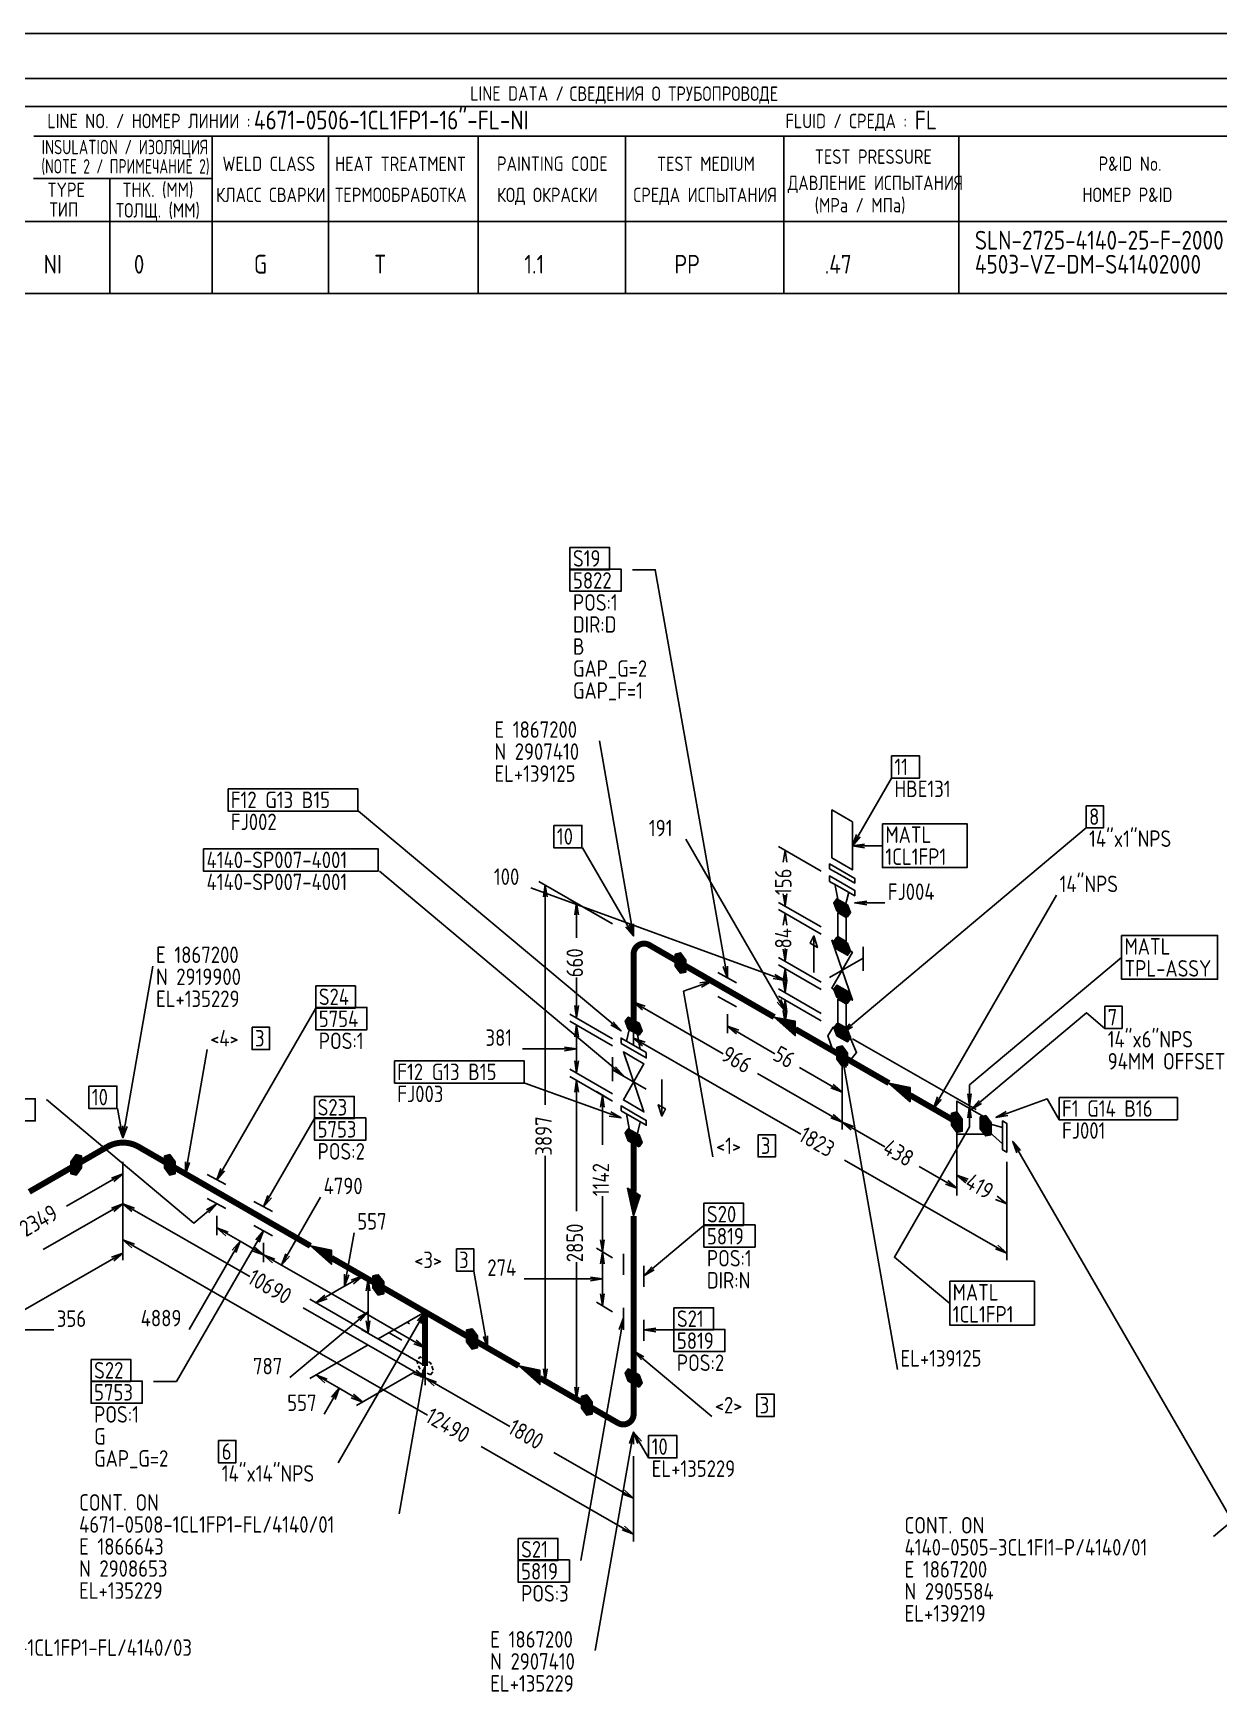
# Model space of a CAD drawing. Extents: x 0 to 594, y 0 to 420.
# Drawn here: x 188.3 to 385.6, y 142 to 420 of the extents above; entities that cross this region are included whole.
import ezdxf

# ---------------------------------------------------------------- set-up
doc = ezdxf.new("R2010")
doc.units = 0
doc.header["$MEASUREMENT"] = 0
doc.linetypes.add('BORDER_2012_SLN$0$8001.Solid', pattern=[0])
doc.linetypes.add('GT100', pattern=[1, 0.666667, -0.333333])
doc.layers.add('BORDER_2012_SLN$0$2', color=7, linetype='Continuous')
doc.layers.add('GT_1', color=7, linetype='Continuous')
for name, color, linetype, lineweight in [('BORDER_2012_SLN$0$BG_Level_1', 7, 'BORDER_2012_SLN$0$8001.Solid', 25), ('BORDER_2012_SLN$0$Level_1', 7, 'BORDER_2012_SLN$0$8001.Solid', 25), ('BORDER_2012_SLN$0$Level_18', 7, 'BORDER_2012_SLN$0$8001.Solid', 25)]:
    doc.layers.add(name, color=color, linetype=linetype, lineweight=lineweight)
doc.styles.add('BORDER_2012_SLN$0$GOST type A', font='GOST type A')
doc.styles.add('HTX1', font='GOSTtypeA.ttf')

# ---------------------------------------------------------------- blocks, each defined once
blk = doc.blocks.new('BORDER_2012_SLN')
at = {"layer": 'BORDER_2012_SLN$0$2'}
blk.add_line((162.42, 407.85), (588.6, 407.85), dxfattribs=at)
at = {"layer": 'BORDER_2012_SLN$0$Level_1', "color": 7, "lineweight": -3}
for p, q in [((588.6, 412.5), (25.4, 412.5)), ((402.75, 402.9), (188.39, 402.9)), ((188.3, 395.82), (217.94, 395.83)), ((201.04, 395.76), (201.02, 376.7)), ((402.9, 388.7), (162.37, 388.68)), ((402.9, 376.7), (25.4, 376.7))]:
    blk.add_line(p, q, dxfattribs=at)
at = {"layer": 'BORDER_2012_SLN$0$Level_18', "color": 7, "lineweight": -3}
for p, q in [((218.07, 402.9), (218.07, 376.7)), ((237.39, 402.9), (237.39, 376.77)), ((262.35, 402.9), (262.35, 376.7)), ((286.82, 402.9), (286.82, 376.7)), ((313.2, 402.9), (313.2, 376.7)), ((342.34, 402.9), (342.34, 376.78))]:
    blk.add_line(p, q, dxfattribs=at)
at = {"layer": 'BORDER_2012_SLN$0$Level_18', "color": 7, "lineweight": -3, "flags": 128}
blk.add_lwpolyline([(0, 0), (0, 420), (594, 420), (594, 0)], close=True, dxfattribs=at)
at = {"layer": 'BORDER_2012_SLN$0$BG_Level_1', "color": 7, "style": 'BORDER_2012_SLN$0$GOST type A'}
for s, p in [('LINE DATA /', (261, 408.8)), ('СВЕДЕНИЯ О ТРУБОПРОВОДЕ', (277.54, 408.76)), ('LINE NO. / НОМЕР ЛИНИИ :', (190.62, 404.21)), ('FLUID / СРЕДА :', (313.48, 404.21)), ('TEST PRESSURE', (318.35, 398.27)), ('WELD CLASS', (219.77, 397.09)), ('HEAT TREATMENT', (238.52, 397.07)), ('PAINTING CODE', (265.46, 397.1)), ('TEST MEDIUM', (292.08, 397.09)), ('P&ID No.', (365.59, 397.1)), ('TYPE', (190.62, 392.76)), ('THK. (MM)', (203.11, 392.76)), ('ДАВЛЕНИЕ ИСПЫТАНИЯ', (313.85, 393.9)), ('ТОЛЩ. (MM)', (202.04, 389.33)), ('КЛАСС СВАРКИ', (218.7, 391.9)), ('ТЕРМООБРАБОТКА', (238.5, 391.92)), ('КОД ОКРАСКИ', (265.46, 391.9)), ('СРЕДА ИСПЫТАНИЯ', (288.16, 391.9)), ('(MPa / МПа)', (318.33, 390.19)), ('НОМЕР P&ID', (362.89, 391.92)), ('ТИП', (190.99, 389.47))]:
    blk.add_text(s, height=2.4, dxfattribs=at).set_placement(p)
for s, width, p in [('INSULATION / ИЗОЛЯЦИЯ', 0.9, (189.67, 399.87)), ('(NOTE 2 / ПРИМЕЧАНИЕ 2)', 0.85, (189.63, 396.66))]:
    blk.add_text(s, height=2.4, dxfattribs=dict(at, width=width)).set_placement(p)

msp = doc.modelspace()

# ---------------------------------------------------------------- linework, layer by layer
at = {"layer": 'GT_1', "flags": 128}
for points in [[(0, 0), (594, 0), (594, 420), (0, 420), (0, 0)], [(277.6, 334.4), (284.2, 334.4), (284.2, 330.7), (277.6, 330.7), (277.6, 334.4)], [(277.6, 330.8), (286.1, 330.8), (286.1, 327.1), (277.6, 327.1), (277.6, 330.8)], [(303.8, 262.7), (291.8, 330.7), (288, 330.7)], [(288.2, 269.7), (282.5, 302.2)], [(331.1, 299.7), (335.8, 299.7), (335.8, 296), (331.1, 296), (331.1, 299.7)], [(324.6, 284.7), (331.1, 296)], [(220.7, 294.2), (242.3, 294.2), (242.3, 290.5), (220.7, 290.5), (220.7, 294.2)], [(286.1, 253.9), (242.4, 290.5)], [(322.9, 281.7), (324.6, 280.7), (324.6, 288.7), (321.2, 290.7), (321.2, 282.7), (322.9, 281.7)], [(363.5, 291.4), (366.4, 291.4), (366.4, 287.7), (363.5, 287.7), (363.5, 291.4)], [(274.9, 288.1), (279.6, 288.1), (279.6, 284.4), (274.9, 284.4), (274.9, 288.1)], [(322.9, 253.6), (363.5, 287.7)], [(325.3, 286.6), (324.6, 284.7), (325.9, 286.2)], [(329.6, 288.4), (343.7, 288.4), (343.7, 281.1), (329.6, 281.1), (329.6, 288.4)], [(216.6, 284.2), (245.7, 284.2), (245.7, 280.5), (216.6, 280.5), (216.6, 284.2)], [(288.2, 269.7), (279.7, 284.4)], [(313.4, 257.2), (296.9, 285.8)], [(319.4, 280.5), (312.3, 284.6)], [(313.7, 282), (313.4, 284), (313.1, 282)], [(313.4, 284), (313.4, 283.1)], [(326.6, 285), (324.6, 284.7), (326.6, 284.4)], [(324.6, 284.7), (329.6, 284.7)], [(322.9, 279.7), (325, 278.5), (325, 279.3), (320.8, 281.7), (320.8, 280.9), (322.9, 279.7)], [(286.5, 246.4), (245.9, 280.5)], [(284.7, 271.7), (272.4, 278.8)], [(273.8, 276.2), (273.5, 278.2), (273.2, 276.2)], [(273.5, 278.2), (273.5, 241.6)], [(322.9, 277.6), (325, 276.4), (325, 277.3), (320.8, 279.7), (320.8, 278.8), (322.9, 277.6)], [(324, 277), (323.3, 274.2), (322.4, 274.7), (321.7, 278.4)], [(313.4, 262.3), (271.1, 277.7)], [(284.7, 271.7), (277.6, 275.8)], [(279, 273.2), (278.7, 275.2), (278.4, 273.2)], [(278.7, 275.2), (278.7, 269.4)], [(319.4, 271.2), (312.3, 275.3)], [(313.1, 276.7), (313.4, 274.7), (313.7, 276.7)], [(313.4, 274.7), (313.4, 276.5)], [(323.8, 274.9), (324.3, 273.6), (323.8, 272.9), (322, 273.9), (321.5, 275.2), (322, 275.9), (323.8, 274.9)], [(321.5, 275.2), (323.26, 275.2)], [(321.643, 275.4), (322.9, 275.4)], [(321.786, 275.6), (322.54, 275.6)], [(327, 275.5), (325, 275.2), (327, 274.9)], [(325, 275.2), (330, 275.2)], [(338.1, 241), (358.6, 276.5)], [(319.4, 270), (312.3, 274.1)], [(313.7, 271.5), (313.4, 273.5), (313.1, 271.5)], [(313.4, 273.5), (313.4, 272.3)], [(321.577, 275), (323.62, 275)], [(321.654, 274.8), (323.838, 274.8)], [(321.731, 274.6), (323.915, 274.6)], [(321.808, 274.4), (323.992, 274.4)], [(321.885, 274.2), (324.069, 274.2)], [(321.962, 274), (324.146, 274)], [(322.18, 273.8), (324.223, 273.8)], [(322.9, 269.2), (323.6, 268.8), (323.6, 272.8), (322.2, 273.6), (322.2, 269.6), (322.9, 269.2)], [(322.54, 273.6), (324.3, 273.6)], [(322.9, 273.4), (324.157, 273.4)], [(323.26, 273.2), (324.014, 273.2)], [(286.9, 271.2), (288.2, 269.7), (287.5, 271.6)], [(287.5, 271.6), (288.2, 269.7), (288.2, 271.7)], [(318.2, 263.6), (318.2, 269.7), (318.8, 267.8), (317.6, 268.5), (318.2, 269.7), (318.2, 263.6)], [(369.4, 269.8), (385.4, 269.8), (385.4, 262.5), (369.4, 262.5), (369.4, 269.8)], [(295.1, 266.7), (296, 266.9), (296.9, 265.7), (296.9, 263.7), (296, 263.5), (295.1, 264.7), (295.1, 266.7)], [(313.1, 267.5), (313.4, 265.5), (313.7, 267.5)], [(313.4, 265.5), (313.4, 267.6)], [(322.9, 260), (324.6, 259), (321.2, 269), (324.6, 267), (321.2, 261), (322.9, 260)], [(323.8, 268.5), (324.3, 267.2), (323.8, 266.5), (322, 267.5), (321.5, 268.8), (322, 269.5), (323.8, 268.5)], [(321.5, 268.8), (323.26, 268.8)], [(321.577, 268.6), (323.62, 268.6)], [(321.643, 269), (322.9, 269)], [(321.654, 268.4), (323.838, 268.4)], [(321.731, 268.2), (323.915, 268.2)], [(321.786, 269.2), (322.54, 269.2)], [(321.808, 268), (323.992, 268)], [(321.885, 267.8), (324.069, 267.8)], [(321.962, 267.6), (324.146, 267.6)], [(322.18, 267.4), (324.223, 267.4)], [(322.54, 267.2), (324.3, 267.2)], [(322.9, 267), (324.157, 267)], [(326.4, 263.9), (326.4, 267.9)], [(203.2, 236.1), (208.2, 264.7)], [(288.2, 265.7), (288.2, 257.5)], [(288.2, 265.7), (288.2, 251.5)], [(295.1, 266.6), (296.225, 266.6)], [(295.1, 266.4), (296.375, 266.4)], [(295.1, 266.2), (296.525, 266.2)], [(295.1, 266), (296.675, 266)], [(295.1, 265.8), (296.825, 265.8)], [(295.1, 265.6), (296.9, 265.6)], [(295.1, 265.4), (296.9, 265.4)], [(295.1, 265.2), (296.9, 265.2)], [(295.1, 265), (296.9, 265)], [(295.1, 264.8), (296.9, 264.8)], [(295.175, 264.6), (296.9, 264.6)], [(295.325, 264.4), (296.9, 264.4)], [(295.475, 264.2), (296.9, 264.2)], [(295.55, 266.8), (296.075, 266.8)], [(303.1, 264.6), (303.8, 262.7), (303.8, 264.7)], [(319.4, 262), (312.3, 266.1)], [(319.4, 260.8), (312.3, 264.9)], [(313.7, 262.3), (313.4, 264.3), (313.1, 262.3)], [(313.4, 264.3), (313.4, 262.3)], [(320.8, 262.8), (326.4, 266)], [(323.26, 266.8), (324.014, 266.8)], [(344.1, 244.9), (369.4, 266.1)], [(235.3, 261.4), (241.9, 261.4), (241.9, 257.7), (235.3, 257.7), (235.3, 261.4)], [(278.7, 256.1), (278.7, 262.8)], [(295.625, 264), (296.9, 264)], [(295.775, 263.8), (296.9, 263.8)], [(295.925, 263.6), (296.45, 263.6)], [(301.2, 262.2), (296.5, 260.5), (301.4, 232.9)], [(299.5, 261.2), (301.2, 262.2), (299.2, 261.9)], [(305.3, 261.9), (302.2, 263.6)], [(311.4, 262.6), (313.4, 262.3), (311.7, 263.3)], [(313.1, 262.3), (313.4, 260.3), (313.7, 262.3)], [(313.4, 260.3), (313.4, 262.3)], [(323.8, 260.5), (324.3, 259.2), (323.8, 258.5), (322, 259.5), (321.5, 260.8), (322, 261.5), (323.8, 260.5)], [(290.1, 258), (288.2, 258.7), (289.7, 257.4)], [(288.2, 258.7), (303.1, 250.1)], [(302.2, 259.6), (305.3, 257.9)], [(312.1, 258.7), (313.4, 257.2), (312.7, 259.1)], [(319.4, 256.8), (312.3, 260.9)], [(319.4, 255.6), (312.3, 259.7)], [(313.7, 257.1), (313.4, 259.1), (313.1, 257.1)], [(313.4, 259.1), (313.4, 257.2)], [(321.5, 260.8), (323.26, 260.8)], [(321.577, 260.6), (323.62, 260.6)], [(321.643, 261), (322.9, 261)], [(321.654, 260.4), (323.838, 260.4)], [(321.731, 260.2), (323.915, 260.2)], [(321.786, 261.2), (322.54, 261.2)], [(321.808, 260), (323.992, 260)], [(321.885, 259.8), (324.069, 259.8)], [(321.962, 259.6), (324.146, 259.6)], [(322.18, 259.4), (324.223, 259.4)], [(322.9, 254.8), (323.6, 254.4), (323.6, 258.4), (322.2, 259.2), (322.2, 255.2), (322.9, 254.8)], [(322.54, 259.2), (324.3, 259.2)], [(322.9, 259), (324.157, 259)], [(323.26, 258.8), (324.014, 258.8)], [(218.8, 229.1), (235.3, 257.7)], [(235.3, 257.8), (243.8, 257.8), (243.8, 254.1), (235.3, 254.1), (235.3, 257.8)], [(284.7, 252.6), (277.6, 256.7)], [(278.4, 258.1), (278.7, 256.1), (279, 258.1)], [(289.1, 253.2), (289.6, 253.9), (289.1, 255.2), (287.3, 256.2), (286.8, 255.5), (287.3, 254.2), (289.1, 253.2)], [(287.014, 255.8), (288.02, 255.8)], [(287.157, 256), (287.66, 256)], [(303.8, 256.7), (303.8, 253.5)], [(315.1, 254.2), (315.1, 255.5), (311.6, 256.2), (315.1, 253.1), (315.1, 255.3), (312, 256), (315.1, 253.2), (315.1, 255.2), (312.3, 255.8), (315.1, 253.3), (315.1, 255), (312.7, 255.6), (315.1, 253.5), (315.1, 254.8), (313, 255.4), (315.1, 253.6), (315.1, 254.7), (313.3, 255.2), (315.1, 253.8), (315.1, 254.5), (313.6, 255.1), (315.1, 254), (315.1, 254.4), (314, 254.9), (315.1, 254.1), (315.1, 254.2), (311.6, 256.2)], [(319.4, 251.7), (312.3, 255.8)], [(313.1, 257.2), (313.4, 255.2), (313.7, 257.2)], [(313.4, 255.2), (313.4, 257.2)], [(344.4, 240.8), (363.6, 256.9), (366.6, 254.3)], [(366.6, 258), (369.5, 258), (369.5, 254.3), (366.6, 254.3), (366.6, 258)], [(224.7, 254.5), (227.6, 254.5), (227.6, 250.8), (224.7, 250.8), (224.7, 254.5)], [(284.7, 251.4), (277.6, 255.5)], [(279, 252.9), (278.7, 254.9), (278.4, 252.9)], [(278.7, 254.9), (278.7, 250.9)], [(284.4, 254.9), (286.1, 253.9), (284.8, 255.4)], [(286.838, 255.4), (288.74, 255.4)], [(286.871, 255.6), (288.38, 255.6)], [(286.915, 255.2), (289.1, 255.2)], [(286.992, 255), (289.177, 255)], [(289.3, 250.8), (288.6, 254.5), (287.7, 255), (287, 252.2)], [(287.069, 254.8), (289.254, 254.8)], [(287.146, 254.6), (289.331, 254.6)], [(287.223, 254.4), (289.408, 254.4)], [(287.3, 254.2), (289.485, 254.2)], [(287.66, 254), (289.562, 254)], [(288.02, 253.8), (289.529, 253.8)], [(288.38, 253.6), (289.386, 253.6)], [(288.74, 253.4), (289.243, 253.4)], [(305.7, 254), (303.8, 254.7), (305.3, 253.4)], [(303.8, 254.7), (311.7, 250.1)], [(322.9, 249.7), (324.2, 248.9), (325.3, 250.3), (324.2, 252.9), (321.4, 254.5), (320.5, 253.1), (321.4, 250.5), (322.9, 249.7)], [(323.8, 254.1), (324.3, 252.8), (323.8, 252.1), (322, 253.1), (321.5, 254.4), (322, 255.1), (323.8, 254.1)], [(321.5, 254.4), (323.26, 254.4)], [(321.577, 254.2), (323.62, 254.2)], [(321.643, 254.6), (322.9, 254.6)], [(321.654, 254), (323.838, 254)], [(321.731, 253.8), (323.915, 253.8)], [(321.786, 254.8), (322.54, 254.8)], [(321.808, 253.6), (323.992, 253.6)], [(321.885, 253.4), (324.069, 253.4)], [(321.962, 253.2), (324.146, 253.2)], [(322.18, 253), (324.223, 253)], [(324.2, 255.1), (322.9, 253.6), (324.6, 254.6)], [(213.6, 230.1), (217.2, 250.8)], [(278.7, 250.9), (269.7, 250.9)], [(276.7, 250.6), (278.7, 250.9), (276.7, 251.2)], [(278.7, 246.9), (278.7, 250.9)], [(288.2, 251.5), (290.3, 250.3), (290.3, 249.4), (286.1, 251.8), (286.1, 252.7), (288.2, 251.5)], [(288.2, 249.4), (289.9, 248.4), (286.5, 242.4), (289.9, 240.4), (286.5, 250.4), (288.2, 249.4)], [(290.1, 252), (288.2, 252.7), (289.7, 251.4)], [(288.2, 252.7), (316, 236.7)], [(322, 251.2), (322.9, 251.4), (323.8, 250.2), (323.8, 248.2), (322.9, 248), (322, 249.2), (322, 251.2)], [(322, 251.2), (323.05, 251.2)], [(322, 251), (323.2, 251)], [(322, 250.8), (323.35, 250.8)], [(322, 250.6), (323.5, 250.6)], [(322, 250.4), (323.65, 250.4)], [(322, 250.2), (323.8, 250.2)], [(322.54, 252.8), (324.3, 252.8)], [(322.9, 252.6), (324.157, 252.6)], [(323.26, 252.4), (324.014, 252.4)], [(324.6, 252.6), (345.2, 240.8)], [(324.6, 252.6), (345.2, 240.8)], [(248.4, 248.9), (270, 248.9), (270, 245.2), (248.4, 245.2), (248.4, 248.9)], [(284.7, 243.4), (277.6, 247.5)], [(278.4, 248.9), (278.7, 246.9), (279, 248.9)], [(284.7, 249.5), (284.7, 245.5)], [(290.3, 244.2), (284.7, 247.4)], [(284.8, 247.4), (286.5, 246.4), (285.2, 247.9)], [(322.9, 243.7), (315.8, 247.8)], [(322, 250), (323.8, 250)], [(322, 249.8), (323.8, 249.8)], [(322, 249.6), (323.8, 249.6)], [(322, 249.4), (323.8, 249.4)], [(322, 249.2), (323.8, 249.2)], [(322.15, 249), (323.8, 249)], [(322.3, 248.8), (323.8, 248.8)], [(322.45, 248.6), (323.8, 248.6)], [(322.6, 248.4), (323.8, 248.4)], [(322.75, 248.2), (323.8, 248.2)], [(323.6, 247.8), (322.9, 249.7), (322.9, 247.7)], [(322.9, 249.7), (332.1, 197.5)], [(322.9, 247.7), (322.9, 242.5)], [(322.9, 247.7), (322.9, 237.5)], [(197.5, 244.7), (202.2, 244.7), (202.2, 241), (197.5, 241), (197.5, 244.7)], [(286.1, 239.4), (270.1, 245.2)], [(284.7, 242.2), (277.6, 246.3)], [(279, 243.7), (278.7, 245.7), (278.4, 243.7)], [(278.7, 245.7), (278.7, 223.9)], [(292.9, 245.8), (292.9, 239.7), (292.3, 241.6), (293.5, 240.9), (292.9, 239.7), (292.9, 245.8)], [(322.9, 238.7), (308.8, 246.8)], [(321, 244.4), (322.9, 243.7), (321.4, 245)], [(322.9, 245.7), (322.9, 237.5)], [(334.2, 243.2), (334.2, 244.5), (330.7, 245.2), (334.2, 242.1), (334.2, 244.3), (331.1, 245), (334.2, 242.2), (334.2, 244.2), (331.4, 244.8), (334.2, 242.3), (334.2, 244), (331.8, 244.6), (334.2, 242.5), (334.2, 243.8), (332.1, 244.4), (334.2, 242.6), (334.2, 243.7), (332.4, 244.2), (334.2, 242.8), (334.2, 243.5), (332.7, 244.1), (334.2, 243), (334.2, 243.4), (333.1, 243.9), (334.2, 243.1), (334.2, 243.2), (330.7, 245.2)], [(344.1, 241.4), (344.1, 244.9)], [(180.1, 242.6), (188.6, 242.6), (188.6, 238.9), (180.1, 238.9), (180.1, 242.6)], [(218.8, 225.1), (215, 221.9), (190.5, 242.5)], [(235.1, 243), (241.7, 243), (241.7, 239.3), (235.1, 239.3), (235.1, 243)], [(284.7, 242.2), (282, 243.8)], [(283.3, 241.2), (283, 243.2), (282.7, 241.2)], [(283, 243.2), (283, 234.9)], [(338.8, 242.9), (338.1, 241), (339.4, 242.5)], [(346.8, 238.1), (346.8, 236.7), (342, 236.7), (342, 242.2), (346.8, 239.4), (346.8, 238.1)], [(343.8, 243.4), (344.1, 241.4), (344.4, 243.4)], [(345.7, 242.3), (344.4, 240.8), (346.1, 241.8)], [(348.5, 239.5), (357, 242.6), (359, 239.1)], [(359, 242.8), (378.7, 242.8), (378.7, 239.1), (359, 239.1), (359, 242.8)], [(203.2, 236.1), (202.3, 241)], [(226.6, 224.6), (235.1, 239.3)], [(235.1, 239.4), (243.6, 239.4), (243.6, 235.7), (235.1, 235.7), (235.1, 239.4)], [(284.1, 239.7), (286.1, 239.4), (284.4, 240.4)], [(288.2, 240.2), (290.3, 239), (290.3, 238.2), (286.1, 240.6), (286.1, 241.4), (288.2, 240.2)], [(289.3, 238.7), (288.6, 235.9), (287.7, 236.4), (287, 240.1)], [(321, 239.4), (322.9, 238.7), (321.4, 240)], [(341.1, 240.2), (342, 240.4), (342.9, 239.2), (342.9, 237.2), (342, 237), (341.1, 238.2), (341.1, 240.2)], [(341.1, 240.2), (342.15, 240.2)], [(341.1, 240), (342.3, 240)], [(341.1, 239.8), (342.45, 239.8)], [(341.1, 239.6), (342.6, 239.6)], [(341.1, 239.4), (342.75, 239.4)], [(341.1, 239.2), (342.9, 239.2)], [(344.4, 239.4), (344.1, 241.4), (343.8, 239.4)], [(344.1, 241.4), (344.1, 237.9)], [(345.9, 239.6), (346.8, 239.8), (347.7, 238.6), (347.7, 236.6), (346.8, 236.4), (345.9, 237.6), (345.9, 239.6)], [(345.9, 239.6), (346.95, 239.6)], [(345.9, 239.4), (347.1, 239.4)], [(345.9, 239.2), (347.25, 239.2)], [(350.2, 240.5), (348.5, 239.5), (350.5, 239.8)], [(202.5, 238), (203.2, 236.1), (203.2, 238.1)], [(203.2, 238.1), (203.2, 236.1), (203.9, 238)], [(289.1, 234.6), (289.6, 235.3), (289.1, 236.6), (287.3, 237.6), (286.8, 236.9), (287.3, 235.6), (289.1, 234.6)], [(286.838, 236.8), (288.74, 236.8)], [(286.871, 237), (288.38, 237)], [(286.915, 236.6), (289.1, 236.6)], [(286.992, 236.4), (289.177, 236.4)], [(287.014, 237.2), (288.02, 237.2)], [(287.157, 237.4), (287.66, 237.4)], [(308.9, 236.6), (311.8, 236.6), (311.8, 232.9), (308.9, 232.9), (308.9, 236.6)], [(324.8, 238), (322.9, 238.7), (324.4, 237.4)], [(322.9, 238.7), (330, 234.6)], [(344.1, 237.9), (331.6, 216.2), (340.8, 208.5)], [(341.1, 239), (342.9, 239)], [(341.1, 238.8), (342.9, 238.8)], [(341.1, 238.6), (342.9, 238.6)], [(341.1, 238.4), (342.9, 238.4)], [(341.1, 238.2), (342.9, 238.2)], [(341.25, 238), (342.9, 238)], [(341.4, 237.8), (342.9, 237.8)], [(341.55, 237.6), (342.9, 237.6)], [(341.7, 237.4), (342.9, 237.4)], [(341.85, 237.2), (342.9, 237.2)], [(342, 236.9), (342, 228.7)], [(345.9, 239), (347.4, 239)], [(345.9, 238.8), (347.55, 238.8)], [(345.9, 238.6), (347.7, 238.6)], [(345.9, 238.4), (347.7, 238.4)], [(345.9, 238.2), (347.7, 238.2)], [(345.9, 238), (347.7, 238)], [(345.9, 237.8), (347.7, 237.8)], [(345.9, 237.6), (347.7, 237.6)], [(346.05, 237.4), (347.7, 237.4)], [(346.2, 237.2), (347.7, 237.2)], [(346.35, 237), (347.7, 237)], [(346.5, 236.8), (347.7, 236.8)], [(346.65, 236.6), (347.7, 236.6)], [(349.6, 237.8), (346.8, 238.6), (346.8, 237.6), (349.6, 235.1)], [(350.3, 236.1), (350.3, 238.5), (349.6, 238.9), (349.6, 234.1), (350.3, 233.7), (350.3, 236.1)], [(287.069, 236.2), (289.254, 236.2)], [(287.146, 236), (289.331, 236)], [(287.223, 235.8), (289.408, 235.8)], [(287.3, 235.6), (289.485, 235.6)], [(287.66, 235.4), (289.562, 235.4)], [(288.02, 235.2), (289.529, 235.2)], [(288.38, 235), (289.386, 235)], [(288.74, 234.8), (289.243, 234.8)], [(342, 234.7), (342, 226.5)], [(352.6, 234), (351.3, 235.5), (352, 233.6)], [(351.3, 235.5), (387.8, 172.3), (384.7, 169.7)], [(194.5, 232.1), (195.4, 233.3), (196.3, 233.1), (196.3, 231.1), (195.4, 229.9), (194.5, 230.1), (194.5, 232.1)], [(194.5, 232), (196.3, 232)], [(194.5, 231.8), (196.3, 231.8)], [(194.5, 231.6), (196.3, 231.6)], [(194.5, 231.4), (196.3, 231.4)], [(194.5, 231.2), (196.3, 231.2)], [(194.5, 231), (196.225, 231)], [(194.5, 230.8), (196.075, 230.8)], [(194.575, 232.2), (196.3, 232.2)], [(194.725, 232.4), (196.3, 232.4)], [(194.875, 232.6), (196.3, 232.6)], [(195.025, 232.8), (196.3, 232.8)], [(195.175, 233), (196.3, 233)], [(195.325, 233.2), (195.85, 233.2)], [(203.2, 232.1), (203.2, 223.9)], [(203.2, 232.1), (203.2, 217.9)], [(203.2, 232.1), (203.2, 228.9)], [(203.2, 232.1), (203.2, 223.9)], [(210.1, 233.1), (211, 233.3), (211.9, 232.1), (211.9, 230.1), (211, 229.9), (210.1, 231.1), (210.1, 233.1)], [(210.1, 233), (211.225, 233)], [(210.1, 232.8), (211.375, 232.8)], [(210.1, 232.6), (211.525, 232.6)], [(210.1, 232.4), (211.675, 232.4)], [(210.1, 232.2), (211.825, 232.2)], [(210.1, 232), (211.9, 232)], [(210.1, 231.8), (211.9, 231.8)], [(210.1, 231.6), (211.9, 231.6)], [(210.1, 231.4), (211.9, 231.4)], [(210.1, 231.2), (211.9, 231.2)], [(210.175, 231), (211.9, 231)], [(210.325, 230.8), (211.9, 230.8)], [(210.55, 233.2), (211.075, 233.2)], [(213.6, 232.1), (213.6, 230.1), (214.3, 232)], [(219.5, 231), (218.8, 229.1), (220.1, 230.6)], [(273.5, 195.6), (273.5, 233.1)], [(350.3, 216.9), (323.3, 232.4)], [(342, 227.7), (335.7, 231.3)], [(350.3, 232.1), (350.3, 223.9)], [(203.2, 230.1), (193.8, 224.7)], [(194.5, 230.6), (195.925, 230.6)], [(194.5, 230.4), (195.775, 230.4)], [(194.5, 230.2), (195.625, 230.2)], [(194.95, 230), (195.475, 230)], [(201.7, 228.8), (203.2, 230.1), (201.3, 229.4)], [(203.2, 229.9), (203.2, 215.7)], [(210.475, 230.6), (211.9, 230.6)], [(210.625, 230.4), (211.9, 230.4)], [(210.775, 230.2), (211.9, 230.2)], [(210.925, 230), (211.45, 230)], [(220.3, 228.3), (217.2, 230)], [(220.3, 228.3), (217.2, 230)], [(340.1, 228.4), (342, 227.7), (340.5, 229)], [(343.9, 229.2), (342, 229.9), (343.5, 228.6)], [(342, 229.9), (343.7, 228.9)], [(350.3, 229.9), (350.3, 215.7)], [(217.2, 226), (220.3, 224.3)], [(217.2, 226), (220.3, 224.3)], [(228.1, 223.8), (225, 225.5)], [(228.1, 223.8), (225, 225.5)], [(227.3, 226.5), (226.6, 224.6), (227.9, 226.1)], [(229.6, 214.9), (236.1, 226.2)], [(283, 217.1), (283, 226.4)], [(288.2, 227.1), (289.3, 226.5), (288.2, 223.1), (287.2, 227.7), (289.2, 226.5), (288.2, 223.5), (287.3, 227.6), (289, 226.6), (288.2, 223.9), (287.4, 227.5), (288.9, 226.7), (288.2, 224.3), (287.6, 227.5), (288.8, 226.8), (288.2, 224.7), (287.7, 227.4), (288.6, 226.9), (288.2, 225.1), (287.9, 227.3), (288.5, 226.9), (288.2, 225.4), (288, 227.2), (288.3, 227), (288.2, 225.8), (288.1, 227.1), (288.2, 227.1), (288.2, 223.1)], [(299.9, 225.2), (306.5, 225.2), (306.5, 221.5), (299.9, 221.5), (299.9, 225.2)], [(348.4, 225.8), (350.3, 225.1), (348.7, 226.4)], [(350.3, 225.1), (349.4, 225.6)], [(203.2, 225.1), (189.9, 217.5)], [(201.7, 223.8), (203.2, 225.1), (201.3, 224.4)], [(205.1, 224.4), (203.2, 225.1), (204.7, 223.8)], [(203.2, 225.1), (224.3, 213)], [(217.5, 223.6), (218.8, 225.1), (217.1, 224.1)], [(218.8, 223.1), (218.8, 219.9)], [(226.6, 220.6), (212.1, 195.5), (208.3, 195.5)], [(220.7, 220.4), (218.8, 221.1), (220.3, 219.8)], [(218.8, 221.1), (222.7, 218.9)], [(225, 221.5), (228.1, 219.8)], [(225, 221.5), (228.1, 219.8)], [(225.9, 218.7), (226.6, 220.6), (225.3, 219.1)], [(240.1, 211.4), (241.7, 220.3)], [(289.9, 213.1), (299.9, 221.5)], [(299.9, 221.6), (308.4, 221.6), (308.4, 217.9), (299.9, 217.9), (299.9, 221.6)], [(203.2, 216.9), (174, 200.1)], [(201.7, 215.6), (203.2, 216.9), (201.3, 216.2)], [(205.1, 218.4), (203.2, 219.1), (204.7, 217.8)], [(203.2, 219.1), (253.9, 189.9)], [(222.7, 218.9), (214.2, 204.2)], [(222, 217), (222.7, 218.9), (221.4, 217.4)], [(226.6, 216.6), (222.7, 218.9)], [(224.7, 217.3), (226.6, 216.6), (225.1, 217.9)], [(226.6, 218.6), (226.6, 215.4)], [(226.6, 218.6), (226.6, 215.4)], [(237.9, 216.1), (237.9, 217.4), (234.4, 218.1), (237.9, 215), (237.9, 217.2), (234.8, 217.9), (237.9, 215.1), (237.9, 217.1), (235.1, 217.7), (237.9, 215.2), (237.9, 216.9), (235.5, 217.5), (237.9, 215.4), (237.9, 216.7), (235.8, 217.3), (237.9, 215.5), (237.9, 216.6), (236.1, 217.1), (237.9, 215.7), (237.9, 216.4), (236.4, 217), (237.9, 215.9), (237.9, 216.3), (236.8, 216.8), (237.9, 216), (237.9, 216.1), (234.4, 218.1)], [(258.7, 217.6), (261.6, 217.6), (261.6, 213.9), (258.7, 213.9), (258.7, 217.6)], [(284.7, 216.1), (282, 217.7)], [(284.7, 216.1), (282, 217.7)], [(282.7, 219.1), (283, 217.1), (283.3, 219.1)], [(283.3, 215.1), (283, 217.1), (282.7, 215.1)], [(283, 217.1), (283, 212.6)], [(348.4, 217.6), (350.3, 216.9), (348.8, 218.2)], [(228.5, 215.9), (226.6, 216.6), (228.1, 215.3)], [(226.6, 216.6), (240.1, 208.9)], [(230.3, 216.8), (229.6, 214.9), (230.9, 216.4)], [(278.7, 192.6), (278.7, 215.4)], [(286.5, 213.3), (286.5, 216.8)], [(289.9, 214.8), (289.9, 211.3)], [(291.2, 214.6), (289.9, 213.1), (291.6, 214.1)], [(243.1, 213.1), (239.2, 210.9)], [(240.1, 213.4), (240.1, 211.4), (240.8, 213.3)], [(241.6, 211.8), (243.1, 213.1), (241.2, 212.4)], [(251.8, 208.1), (242.1, 213.7)], [(251.8, 208.1), (242.9, 213.2)], [(244.3, 210.6), (244, 212.6), (243.7, 210.6)], [(244, 212.6), (244, 208.1)], [(244.8, 213.1), (245.7, 213.3), (246.6, 212.1), (246.6, 210.1), (245.7, 209.9), (244.8, 211.1), (244.8, 213.1)], [(244.8, 213), (245.925, 213)], [(244.8, 212.8), (246.075, 212.8)], [(244.8, 212.6), (246.225, 212.6)], [(244.8, 212.4), (246.375, 212.4)], [(244.8, 212.2), (246.525, 212.2)], [(244.8, 212), (246.6, 212)], [(244.8, 211.8), (246.6, 211.8)], [(244.8, 211.6), (246.6, 211.6)], [(244.8, 211.4), (246.6, 211.4)], [(245.25, 213.2), (245.775, 213.2)], [(263.9, 201.1), (261.6, 213.9)], [(283, 212.6), (270, 212.6)], [(281, 212.3), (283, 212.6), (281, 212.9)], [(283, 208.1), (283, 212.6)], [(340.8, 212.2), (354.9, 212.2), (354.9, 204.9), (340.8, 204.9), (340.8, 212.2)], [(244, 203.6), (234.3, 209.2)], [(235.3, 208.6), (239.2, 210.9)], [(236.8, 209.9), (235.3, 208.6), (237.2, 209.3)], [(253.5, 201.1), (240.1, 208.9)], [(244.8, 211.2), (246.6, 211.2)], [(244.875, 211), (246.6, 211)], [(245.025, 210.8), (246.6, 210.8)], [(245.175, 210.6), (246.6, 210.6)], [(245.325, 210.4), (246.6, 210.4)], [(245.475, 210.2), (246.6, 210.2)], [(245.625, 210), (246.15, 210)], [(284.7, 207.1), (282, 208.7)], [(282.7, 210.1), (283, 208.1), (283.3, 210.1)], [(244, 207.1), (231, 196.2)], [(253.5, 196.1), (233.2, 207.8)], [(253.5, 207.1), (239, 182)], [(242.7, 205.6), (244, 207.1), (242.3, 206.1)], [(244, 203.6), (244, 208.1)], [(253.5, 207.1), (245.7, 202.6)], [(252.8, 205.2), (253.5, 207.1), (252.2, 205.6)], [(286.5, 206.1), (279.4, 165.7)], [(286.5, 204.1), (286.5, 206.1), (285.8, 204.2)], [(286.5, 204.3), (286.5, 207.8)], [(286.5, 204.3), (286.5, 207.8)], [(289.9, 205.8), (289.9, 202.3)], [(289.9, 205.8), (289.9, 202.3)], [(294.9, 207.8), (301.5, 207.8), (301.5, 204.1), (294.9, 204.1), (294.9, 207.8)], [(166.7, 204.1), (191.7, 204.1)], [(250, 200.1), (242.9, 204.2)], [(243.7, 205.6), (244, 203.6), (244.3, 205.6)], [(249.6, 202.4), (247.5, 203.6)], [(250.9, 205.1), (250.5, 205.4)], [(253.5, 205.1), (253.5, 194.9)], [(253.5, 205.1), (253.5, 199.9)], [(253.5, 205.1), (253.5, 194.9)], [(260.4, 204.1), (261.3, 204.3), (262.2, 203.1), (262.2, 201.1), (261.3, 200.9), (260.4, 202.1), (260.4, 204.1)], [(260.4, 204), (261.525, 204)], [(260.4, 203.8), (261.675, 203.8)], [(260.4, 203.6), (261.825, 203.6)], [(260.4, 203.4), (261.975, 203.4)], [(260.4, 203.2), (262.125, 203.2)], [(260.4, 203), (262.2, 203)], [(260.85, 204.2), (261.375, 204.2)], [(263.2, 203), (263.9, 201.1), (263.9, 203.1)], [(291.9, 204.4), (289.9, 204.1), (291.9, 203.8)], [(289.9, 204.1), (294.9, 204.1)], [(294.9, 204.2), (303.4, 204.2), (303.4, 200.5), (294.9, 200.5), (294.9, 204.2)], [(244, 201.6), (234.3, 196)], [(245.7, 202.6), (253.5, 198.1)], [(251.6, 201.8), (253.5, 201.1), (252, 202.4)], [(260.4, 202.8), (262.2, 202.8)], [(260.4, 202.6), (262.2, 202.6)], [(260.4, 202.4), (262.2, 202.4)], [(260.4, 202.2), (262.2, 202.2)], [(260.475, 202), (262.2, 202)], [(260.625, 201.8), (262.2, 201.8)], [(260.775, 201.6), (262.2, 201.6)], [(260.925, 201.4), (262.2, 201.4)], [(261.075, 201.2), (262.2, 201.2)], [(261.225, 201), (261.75, 201)], [(289.9, 199.6), (288.2, 200.6), (289.5, 199.1)], [(288.2, 200.6), (301.2, 189.7)], [(197.9, 199.2), (204.5, 199.2), (204.5, 195.5), (197.9, 195.5), (197.9, 199.2)], [(253.5, 198.1), (249.2, 173.5)], [(251.6, 196.8), (253.5, 196.1), (252, 197.4)], [(253.5, 196.1), (253.5, 198.1), (252.8, 196.2)], [(272.6, 196.1), (272.6, 197.4), (269.1, 198.1), (272.6, 195), (272.6, 197.2), (269.5, 197.9), (272.6, 195.1), (272.6, 197.1), (269.8, 197.7), (272.6, 195.2), (272.6, 196.9), (270.2, 197.5), (272.6, 195.4), (272.6, 196.7), (270.5, 197.3), (272.6, 195.5), (272.6, 196.6), (270.8, 197.1), (272.6, 195.7), (272.6, 196.4), (271.1, 197), (272.6, 195.9), (272.6, 196.3), (271.5, 196.8), (272.6, 196), (272.6, 196.1), (269.1, 198.1)], [(273.2, 197.6), (273.5, 195.6), (273.8, 197.6)], [(289.1, 194.6), (289.6, 195.3), (289.1, 196.6), (287.3, 197.6), (286.8, 196.9), (287.3, 195.6), (289.1, 194.6)], [(287.157, 197.4), (287.66, 197.4)], [(197.9, 195.6), (206.4, 195.6), (206.4, 191.9), (197.9, 191.9), (197.9, 195.6)], [(237.2, 195.9), (235.3, 196.6), (236.8, 195.3)], [(235.3, 196.6), (239.2, 194.4)], [(251.8, 197.1), (242.1, 191.5)], [(255.4, 195.4), (253.5, 196.1), (255, 194.8)], [(253.5, 196.1), (267.6, 188)], [(284.7, 189.1), (272.4, 196.2)], [(278.4, 194.6), (278.7, 192.6), (279, 194.6)], [(286.838, 196.8), (288.74, 196.8)], [(286.871, 197), (288.38, 197)], [(286.915, 196.6), (289.1, 196.6)], [(286.992, 196.4), (289.177, 196.4)], [(287.014, 197.2), (288.02, 197.2)], [(287.069, 196.2), (289.254, 196.2)], [(287.146, 196), (289.331, 196)], [(287.223, 195.8), (289.408, 195.8)], [(287.3, 195.6), (289.485, 195.6)], [(287.66, 195.4), (289.562, 195.4)], [(288.02, 195.2), (289.529, 195.2)], [(288.38, 195), (289.386, 195)], [(288.74, 194.8), (289.243, 194.8)], [(239.2, 194.4), (236.7, 190.1)], [(238.5, 192.5), (239.2, 194.4), (237.9, 192.9)], [(243.1, 192.1), (239.2, 194.4)], [(241.2, 192.8), (243.1, 192.1), (241.6, 193.4)], [(284.7, 189.1), (277.6, 193.2)], [(279.5, 193.1), (280.4, 193.3), (281.3, 192.1), (281.3, 190.1), (280.4, 189.9), (279.5, 191.1), (279.5, 193.1)], [(279.5, 193), (280.625, 193)], [(279.5, 192.8), (280.775, 192.8)], [(279.5, 192.6), (280.925, 192.6)], [(279.5, 192.4), (281.075, 192.4)], [(279.5, 192.2), (281.225, 192.2)], [(279.5, 192), (281.3, 192)], [(279.5, 191.8), (281.3, 191.8)], [(279.95, 193.2), (280.475, 193.2)], [(308.7, 193.4), (311.6, 193.4), (311.6, 189.7), (308.7, 189.7), (308.7, 193.4)], [(279.5, 191.6), (281.3, 191.6)], [(279.5, 191.4), (281.3, 191.4)], [(279.5, 191.2), (281.3, 191.2)], [(279.575, 191), (281.3, 191)], [(279.725, 190.8), (281.3, 190.8)], [(279.875, 190.6), (281.3, 190.6)], [(280.025, 190.4), (281.3, 190.4)], [(280.175, 190.2), (281.3, 190.2)], [(280.325, 190), (280.85, 190)], [(288.2, 187.1), (281.8, 150.7)], [(288.2, 185.1), (288.2, 187.1), (287.5, 185.2)], [(289.5, 185.6), (288.2, 187.1), (288.9, 185.2)], [(288.2, 187.1), (290.7, 182.8)], [(290.7, 186.5), (295.4, 186.5), (295.4, 182.8), (290.7, 182.8), (290.7, 186.5)], [(219.1, 185.7), (222, 185.7), (222, 182), (219.1, 182), (219.1, 185.7)], [(288.2, 170.1), (262.8, 184.7)], [(288.2, 176.1), (274.9, 183.7)], [(288.2, 183.1), (288.2, 174.9)], [(288.2, 183.1), (288.2, 168.9)], [(286.3, 176.8), (288.2, 176.1), (286.7, 177.4)], [(286.3, 170.8), (288.2, 170.1), (286.7, 171.4)], [(269, 169.4), (275.6, 169.4), (275.6, 165.7), (269, 165.7), (269, 169.4)], [(269, 165.8), (277.5, 165.8), (277.5, 162.1), (269, 162.1), (269, 165.8)]]:
    msp.add_lwpolyline(points, dxfattribs=at)
at = {"layer": 'GT_1', "const_width": 1, "flags": 128}
for points in [[(290.8, 268.2, 0.577127), (288.2, 266.7)], [(205.8, 234.6, 0.267941), (200.6, 234.6)], [(288.2, 190.1, -0.577557), (285.6, 188.6)]]:
    msp.add_lwpolyline(points, format="xyb", dxfattribs=at)
for points in [[(288.2, 266.7), (288.2, 254.7)], [(296, 265.2), (290.8, 268.2)], [(303.8, 260.7), (296, 265.2)], [(311.6, 256.2), (303.8, 260.7)], [(322.9, 249.7), (315.1, 254.2)], [(330.7, 245.2), (322.9, 249.7)], [(342, 238.7), (334.2, 243.2)], [(288.2, 236.1), (288.2, 227.1)], [(200.6, 234.6), (195.4, 231.6)], [(211, 231.6), (205.8, 234.6)], [(195.4, 231.6), (187.6, 227.1)], [(218.8, 227.1), (211, 231.6)], [(226.6, 222.6), (218.8, 227.1)], [(234.4, 218.1), (226.6, 222.6)], [(288.2, 223.1), (288.2, 214.1)], [(245.7, 211.6), (237.9, 216.1)], [(288.2, 214.1), (288.2, 205.1)], [(253.5, 207.1), (245.7, 211.6)], [(261.3, 202.6), (253.5, 207.1)], [(253.5, 207.1), (253.5, 198.1)], [(269.1, 198.1), (261.3, 202.6)], [(288.2, 205.1), (288.2, 196.1)], [(280.4, 191.6), (272.6, 196.1)], [(288.2, 196.1), (288.2, 190.1)], [(285.6, 188.6), (280.4, 191.6)]]:
    msp.add_lwpolyline(points, dxfattribs=at)
at = {"layer": 'GT_1', "linetype": 'GT100', "flags": 128}
msp.add_lwpolyline([(254.4, 196.6), (254.9, 197.3), (254.4, 198.6), (252.6, 199.6), (252.1, 198.9), (252.6, 197.6), (254.4, 196.6)], dxfattribs=at)

# ---------------------------------------------------------------- block references
at = {"linetype": 'Continuous'}
msp.add_blockref('BORDER_2012_SLN', (0, 0), dxfattribs=at)

# ---------------------------------------------------------------- texts
at = {"layer": 'GT_1', "style": 'HTX1', "width": 1.02}
for s, height, p in [('4671-0506-1CL1FP1-16"-FL-NI', 3.125, (225, 404)), ('FL', 3.125, (335, 404)), ('SLN-2725-4140-25-F-2000', 3.125, (345, 384)), ('NI', 3.125, (190, 380)), ('0', 3.125, (205, 380)), ('G', 3.125, (225, 380)), ('T', 3.125, (245, 380)), ('1.1', 3.125, (270, 380)), ('PP', 3.125, (295, 380)), ('.47', 3.125, (320, 380)), ('4503-VZ-DM-S41402000', 3.125, (345, 380)), ('S19', 2.75, (278.1, 331.2)), ('5822', 2.75, (278.1, 327.533)), ('POS:1', 2.75, (278.1, 323.867)), ('DIR:D', 2.75, (278.1, 320.2)), ('B', 2.75, (278.1, 316.533)), ('GAP_G=2', 2.75, (278.1, 312.867)), ('GAP_F=1', 2.75, (278.1, 309.2)), ('E 1867200', 2.75, (265.029, 302.7)), ('N 2907410', 2.75, (265.029, 299.033)), ('EL+139125', 2.75, (265.029, 295.367)), ('11', 2.75, (331.6, 296.5)), ('HBE131', 2.75, (331.6, 292.833)), ('F12 G13 B15', 2.75, (221.157, 291)), ('FJ002', 2.75, (221.157, 287.333)), ('8', 2.75, (364, 288.2)), ('10', 2.75, (275.429, 284.9)), ('191', 2.75, (290.743, 286.3)), ('MATL', 2.75, (330.1, 285.2)), ('14"x1"NPS', 2.75, (364, 284.533)), ('4140-SP007-4001', 2.75, (217.114, 281)), ('1CL1FP1', 2.75, (330.1, 281.533)), ('100', 2.75, (264.943, 278.2)), ('4140-SP007-4001', 2.75, (217.114, 277.333)), ('FJ004', 2.75, (330.5, 275.7)), ('14"NPS', 2.75, (359.1, 277)), ('E 1867200', 2.75, (208.7, 265.2)), ('MATL', 2.75, (369.9, 266.6)), ('N 2919900', 2.75, (208.7, 261.533)), ('TPL-ASSY', 2.75, (369.9, 262.933)), ('EL+135229', 2.75, (208.7, 257.867)), ('S24', 2.75, (235.8, 258.2)), ('5754', 2.75, (235.8, 254.533)), ('7', 2.75, (367.1, 254.8)), ('<4>', 2.75, (217.7, 251.3)), ('3', 2.75, (225.18, 251.3)), ('POS:1', 2.75, (235.8, 250.867)), ('381', 2.75, (263.543, 251.4)), ('14"x6"NPS', 2.75, (367.1, 251.133)), ('94MM OFFSET', 2.75, (367.1, 247.467)), ('F12 G13 B15', 2.75, (248.857, 245.7)), ('FJ003', 2.75, (248.857, 242.033)), ('10', 2.75, (198.029, 241.5)), ('S23', 2.75, (235.6, 239.8)), ('F1 G14 B16', 2.75, (359.5, 239.6)), ('5753', 2.75, (235.6, 236.133)), ('FJ001', 2.75, (359.5, 235.933)), ('POS:2', 2.75, (235.6, 232.467)), ('<1>', 2.75, (301.9, 233.4)), ('3', 2.75, (309.38, 233.4)), ('4790', 2.75, (236.6, 226.7)), ('557', 2.75, (242.2, 220.8)), ('S20', 2.75, (300.4, 222)), ('5819', 2.75, (300.4, 218.333)), ('<3>', 2.75, (251.671, 214.4)), ('3', 2.75, (259.151, 214.4)), ('POS:1', 2.75, (300.4, 214.667)), ('274', 2.75, (263.843, 213.1)), ('DIR:N', 2.75, (300.4, 211)), ('MATL', 2.75, (341.3, 209)), ('356', 2.75, (192.2, 204.6)), ('4889', 2.75, (206.157, 204.7)), ('S21', 2.75, (295.4, 204.6)), ('1CL1FP1', 2.75, (341.3, 205.333)), ('5819', 2.75, (295.4, 200.933)), ('EL+139125', 2.75, (332.6, 198)), ('S22', 2.75, (198.4, 196)), ('787', 2.75, (224.843, 196.7)), ('POS:2', 2.75, (295.4, 197.267)), ('5753', 2.75, (198.4, 192.333)), ('557', 2.75, (230.543, 190.6)), ('<2>', 2.75, (301.7, 190.2)), ('3', 2.75, (309.18, 190.2)), ('POS:1', 2.75, (198.4, 188.667)), ('G', 2.75, (198.4, 185)), ('GAP_G=2', 2.75, (198.4, 181.333)), ('6', 2.75, (219.643, 182.5)), ('10', 2.75, (291.2, 183.3)), ('14"x14"NPS', 2.75, (219.643, 178.833)), ('EL+135229', 2.75, (291.2, 179.633)), ('CONT. ON', 2.75, (195.9, 174)), ('4671-0508-1CL1FP1-FL/4140/01', 2.75, (195.9, 170.333)), ('CONT. ON', 2.75, (333.286, 170.2)), ('E 1866643', 2.75, (195.9, 166.667)), ('S21', 2.75, (269.471, 166.2)), ('4140-0505-3CL1FI1-P/4140/01', 2.75, (333.286, 166.533)), ('N 2908653', 2.75, (195.9, 163)), ('5819', 2.75, (269.471, 162.533)), ('E 1867200', 2.75, (333.286, 162.867)), ('EL+135229', 2.75, (195.9, 159.333)), ('POS:3', 2.75, (269.471, 158.867)), ('N 2905584', 2.75, (333.286, 159.2)), ('EL+139219', 2.75, (333.286, 155.533)), ('E 1867200', 2.75, (264.329, 151.2)), ('4671-0506-1CL1FP1-FL/4140/03', 2.75, (171.8, 149.833)), ('N 2907410', 2.75, (264.329, 147.533)), ('EL+135229', 2.75, (264.329, 143.867))]:
    msp.add_text(s, height=height, dxfattribs=at).set_placement(p)
for s, rotation, p in [('156', 90, (314.474, 276.521)), ('84', 90, (314.474, 267.614)), ('660', 90, (279.774, 262.821)), ('966', 330, (302.55, 249.162)), ('56', 330, (311.167, 249.19)), ('3897', 90, (274.578, 233.129)), ('1823', 330, (315.434, 235.733)), ('438', 330, (329.45, 233.662)), ('1142', 90, (284.104, 226.379)), ('419', 330, (343.15, 227.962)), ('2349', 30, (187.034, 219.512)), ('2850', 90, (279.774, 215.379)), ('10690', 330, (223.717, 212.005)), ('12490', 330, (253.315, 188.933)), ('1800', 330, (267.034, 187.033))]:
    msp.add_text(s, height=2.75, rotation=rotation, dxfattribs=at).set_placement(p)

doc.saveas('drawing.dxf')
